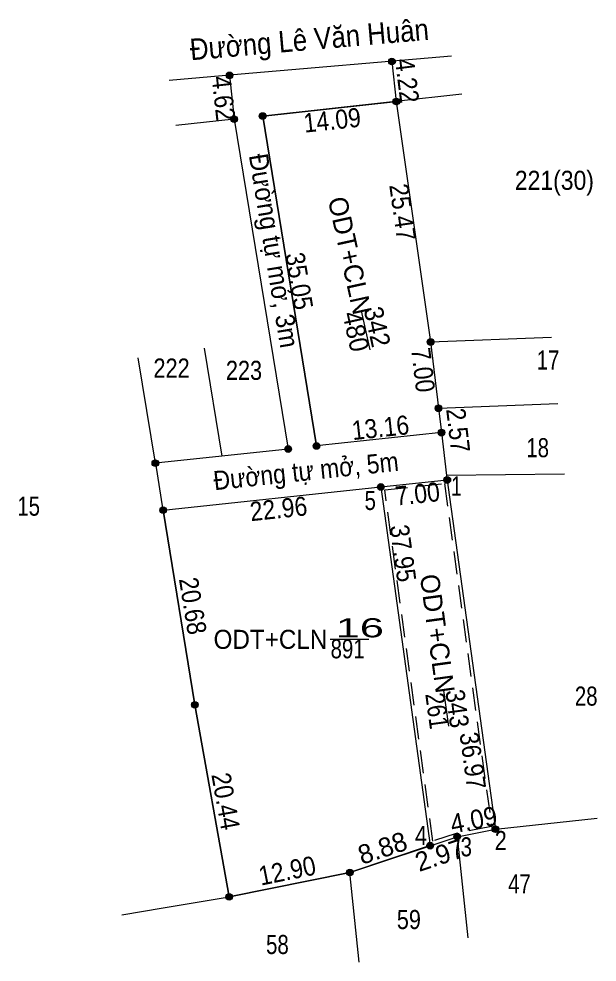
# Model space of a CAD drawing. Header units: metres. Extents: x 535626 to 536479, y 1836805 to 1837064.
# Drawn here: x 536239.1 to 536299.7, y 1836937.9 to 1837036.8 of the extents above; entities that cross this region are included whole.
import ezdxf
from ezdxf.enums import TextEntityAlignment as Align

# ---------------------------------------------------------------- set-up
doc = ezdxf.new("R2010")
doc.units = ezdxf.units.M
doc.header["$LTSCALE"] = 0.8
doc.linetypes.add('MEDIUM_DASHED', pattern=[4.5, 3, -1.5])
doc.layers.add('2', color=7, linetype='Continuous', lineweight=13)
doc.layers.add('22', color=7, linetype='Continuous', lineweight=13)

msp = doc.modelspace()

# ---------------------------------------------------------------- hatches: boundary and pattern name
at = {"layer": '2'}
for points in [[(536278.54, 1837032.34, 1), (536277.84, 1837032.34, 1)], [(536261.51, 1837030.88, 1), (536260.81, 1837030.88, 1)], [(536279, 1837028.14, 1), (536278.3, 1837028.14, 1)], [(536278.9, 1837028.14, 1), (536278.4, 1837028.14, 1)], [(536264.99, 1837026.62, 1), (536264.29, 1837026.62, 1)], [(536264.89, 1837026.62, 1), (536264.39, 1837026.62, 1)], [(536262.01, 1837026.29, 1), (536261.31, 1837026.29, 1)], [(536261.91, 1837026.29, 1), (536261.41, 1837026.29, 1)], [(536282.6, 1837002.93, 1), (536281.9, 1837002.93, 1)], [(536282.5, 1837002.93, 1), (536282, 1837002.93, 1)], [(536283.43, 1836995.98, 1), (536282.73, 1836995.98, 1)], [(536283.33, 1836995.98, 1), (536282.83, 1836995.98, 1)], [(536283.73, 1836993.43, 1), (536283.03, 1836993.43, 1)], [(536283.63, 1836993.43, 1), (536283.13, 1836993.43, 1)], [(536270.64, 1836992.03, 1), (536269.94, 1836992.03, 1)], [(536270.54, 1836992.03, 1), (536270.04, 1836992.03, 1)], [(536267.66, 1836991.71, 1), (536266.96, 1836991.71, 1)], [(536267.56, 1836991.71, 1), (536267.06, 1836991.71, 1)], [(536253.74, 1836990.23, 1), (536253.04, 1836990.23, 1)], [(536253.64, 1836990.23, 1), (536253.14, 1836990.23, 1)], [(536284.34, 1836988.47, 1), (536283.64, 1836988.47, 1)], [(536284.24, 1836988.47, 1), (536283.74, 1836988.47, 1)], [(536277.38, 1836987.73, 1), (536276.68, 1836987.73, 1)], [(536277.28, 1836987.73, 1), (536276.78, 1836987.73, 1)], [(536254.55, 1836985.3, 1), (536253.85, 1836985.3, 1)], [(536254.45, 1836985.3, 1), (536253.95, 1836985.3, 1)], [(536257.88, 1836964.89, 1), (536257.18, 1836964.89, 1)], [(536257.78, 1836964.89, 1), (536257.28, 1836964.89, 1)], [(536289.38, 1836951.85, 1), (536288.68, 1836951.85, 1)], [(536289.28, 1836951.85, 1), (536288.78, 1836951.85, 1)], [(536285.37, 1836951.07, 1), (536284.67, 1836951.07, 1)], [(536285.27, 1836951.07, 1), (536284.77, 1836951.07, 1)], [(536282.55, 1836950.13, 1), (536281.85, 1836950.13, 1)], [(536282.45, 1836950.13, 1), (536281.95, 1836950.13, 1)], [(536274.13, 1836947.32, 1), (536273.43, 1836947.32, 1)], [(536274.03, 1836947.32, 1), (536273.53, 1836947.32, 1)], [(536261.48, 1836944.77, 1), (536260.78, 1836944.77, 1)], [(536261.38, 1836944.77, 1), (536260.88, 1836944.77, 1)]]:
    msp.add_hatch(color=256, dxfattribs=at).paths.add_polyline_path(points)

# ---------------------------------------------------------------- linework, layer by layer
for p, q in [((536278.19, 1837032.34), (536278.65, 1837028.15)), ((536261.16, 1837030.88), (536261.66, 1837026.29)), ((536278.65, 1837028.14), (536282.25, 1837002.93)), ((536264.64, 1837026.62), (536270.29, 1836992.03)), ((536274.98, 1837006.19), (536275.88, 1837002.1)), ((536282.25, 1837002.93), (536294.91, 1837003.43)), ((536258.5, 1837002.29), (536260.35, 1836990.97)), ((536282.25, 1837002.93), (536283.08, 1836995.98)), ((536253.39, 1836990.23), (536251.59, 1837001.26)), ((536283.08, 1836995.98), (536295.57, 1836996.47)), ((536283.08, 1836995.98), (536283.38, 1836993.43)), ((536283.39, 1836993.43), (536283.92, 1836988.94)), ((536253.39, 1836990.23), (536254.19, 1836985.29)), ((536296.28, 1836989.06), (536283.92, 1836988.94)), ((536283.92, 1836988.94), (536289.03, 1836951.85)), ((536277.03, 1836987.73), (536282.2, 1836950.13)), ((536271.71, 1836971.76), (536275.78, 1836971.76)), ((536283.6, 1836966.38), (536284.11, 1836962.65)), ((536289.03, 1836951.85), (536299.7, 1836953.02)), ((536285.02, 1836951.07), (536289.03, 1836951.85)), ((536273.78, 1836947.32), (536285.02, 1836951.07)), ((536285.02, 1836951.07), (536286.14, 1836940.46)), ((536261.13, 1836944.77), (536273.78, 1836947.32)), ((536274.75, 1836937.92), (536273.78, 1836947.32)), ((536254.22, 1836943.6), (536261.13, 1836944.77)), ((536249.89, 1836942.87), (536254.22, 1836943.6))]:
    msp.add_line(p, q, dxfattribs=at)
for points in [[(536278.65, 1837028.14), (536282.25, 1837002.93), (536283.08, 1836995.98), (536283.38, 1836993.43), (536270.29, 1836992.03), (536264.64, 1837026.62)], [(536277.03, 1836987.73), (536282.2, 1836950.13), (536273.78, 1836947.32), (536261.13, 1836944.77), (536257.53, 1836964.89), (536254.2, 1836985.3)]]:
    msp.add_lwpolyline(points, close=True, dxfattribs=at)
at = {"layer": '2', "linetype": 'MEDIUM_DASHED'}
msp.add_lwpolyline([(536283.69, 1836988.09), (536288.64, 1836952.13), (536284.93, 1836951.41), (536282.49, 1836950.6), (536277.43, 1836987.42)], close=True, dxfattribs=at)
at = {"layer": '2'}
msp.add_lwpolyline([(536254.2, 1836985.3), (536257.53, 1836964.89), (536261.13, 1836944.77)], dxfattribs=at)
for centre, radius in [((536278.19, 1837032.34), 0.35), ((536261.16, 1837030.88), 0.35), ((536278.65, 1837028.14), 0.35), ((536278.65, 1837028.14), 0.25), ((536264.64, 1837026.62), 0.35), ((536264.64, 1837026.62), 0.25), ((536261.66, 1837026.29), 0.35), ((536261.66, 1837026.29), 0.25), ((536282.25, 1837002.93), 0.35), ((536282.25, 1837002.93), 0.25), ((536283.08, 1836995.98), 0.35), ((536283.08, 1836995.98), 0.25), ((536283.38, 1836993.43), 0.35), ((536283.38, 1836993.43), 0.25), ((536270.29, 1836992.03), 0.35), ((536270.29, 1836992.03), 0.25), ((536267.31, 1836991.71), 0.35), ((536267.31, 1836991.71), 0.25), ((536253.39, 1836990.23), 0.35), ((536253.39, 1836990.23), 0.25), ((536283.99, 1836988.47), 0.35), ((536283.99, 1836988.47), 0.25), ((536277.03, 1836987.73), 0.35), ((536277.03, 1836987.73), 0.25), ((536254.2, 1836985.3), 0.35), ((536254.2, 1836985.3), 0.25), ((536257.53, 1836964.89), 0.35), ((536257.53, 1836964.89), 0.25), ((536289.03, 1836951.85), 0.35), ((536289.03, 1836951.85), 0.25), ((536285.02, 1836951.07), 0.35), ((536285.02, 1836951.07), 0.25), ((536282.2, 1836950.13), 0.35), ((536282.2, 1836950.13), 0.25), ((536273.78, 1836947.32), 0.35), ((536273.78, 1836947.32), 0.25), ((536261.13, 1836944.77), 0.35), ((536261.13, 1836944.77), 0.25)]:
    msp.add_circle(centre, radius, dxfattribs=at)
at = {"layer": '22'}
for p, q in [((536285.52, 1837028.9), (536264.64, 1837026.62)), ((536261.66, 1837026.29), (536255.55, 1837025.62)), ((536261.66, 1837026.29), (536267.31, 1836991.71)), ((536283.38, 1836993.43), (536270.29, 1836992.03)), ((536267.31, 1836991.71), (536253.39, 1836990.23))]:
    msp.add_line(p, q, dxfattribs=at)
for points in [[(536284.43, 1837032.88), (536262.4, 1837030.99), (536254.85, 1837030.34)], [(536254.2, 1836985.3), (536277.03, 1836987.73), (536283.99, 1836988.47)]]:
    msp.add_lwpolyline(points, dxfattribs=at)

# ---------------------------------------------------------------- texts
at = {"layer": '2'}
for s, height, rotation, width, p in [('Đường Lê Văn Huân', 2.25, 4.933, 0.9, (536269.6233, 1837033.5363)), ('4.22', 2, 277.058, 0.9, (536278.7906, 1837030.2029)), ('4.62', 2, 276.217, 0.9, (536259.5451, 1837028.3683)), ('14.09', 2, 6.192, 0.9, (536272.0321, 1837025.1935)), ('Đường tự mở, 3m', 2, 279.277, 0.95, (536264.8415, 1837012.3462)), ('25.47', 2, 278.127, 0.9, (536278.3261, 1837016.3864)), ('35.05', 2, 279.277, 0.9, (536267.4982, 1837009.1612)), ('342', 2, 282.395, 0.95, (536275.6694, 1837004.3096)), ('480', 2, 282.395, 0.95, (536273.4405, 1837003.8246)), ('7.00', 2, 276.81, 0.9, (536280.4708, 1836999.8786)), ('13.16', 2, 6.105, 0.9, (536277.0887, 1836992.9596)), ('2.57', 2, 276.71, 0.9, (536284.1427, 1836993.5518)), ('Đường tự mở, 5m', 2, 6.076, 0.9, (536269.2842, 1836988.4161)), ('7.00', 2, 6.069, 0.9, (536280.9743, 1836986.0192)), ('22.96', 2, 6.076, 0.9, (536266.4092, 1836984.4582)), ('37.95', 2, 277.829, 0.9, (536278.3689, 1836980.6462)), ('20.68', 2, 279.266, 0.9, (536256.3385, 1836975.106)), ('343', 2, 277.77, 0.9, (536284.0515, 1836964.3602)), ('261', 2, 277.77, 0.85, (536281.934, 1836964.1352)), ('36.97', 2, 277.836, 0.9, (536285.68, 1836958.9013)), ('20.44', 2, 280.144, 0.9, (536259.7837, 1836954.6111)), ('4.09', 2, 11.007, 0.95, (536286.9541, 1836951.8637)), ('12.90', 2, 11.397, 0.9, (536267.4074, 1836946.5343))]:
    msp.add_text(s, height=height, rotation=rotation, dxfattribs=dict(at, width=width)).set_placement(p, align=Align.CENTER)
for s, width, p in [('221(30)', 0.9, (536295.22, 1837018.88)), ('17', 0.8, (536294.555, 1837000.04)), ('222', 0.85, (536255.09, 1836999.2)), ('223', 0.85, (536262.68, 1836998.96)), ('18', 0.8, (536293.465, 1836990.85)), ('15', 0.8, (536240.11, 1836984.72)), ('16', 1.7, (536274.82, 1836971.97)), ('891', 0.8, (536273.545, 1836969.77)), ('28', 0.8, (536298.555, 1836964.81)), ('47', 0.8, (536291.555, 1836945.12)), ('59', 0.85, (536279.965, 1836941.39)), ('58', 0.8, (536266.185, 1836938.77))]:
    msp.add_text(s, height=2, dxfattribs=dict(at, width=width)).set_placement(p, align=Align.CENTER)
for s, rotation, p in [('ODT+CLN', 282.395, (536272.8076, 1837011.7746)), ('8.88', 18.455, (536277.5184, 1836948.9371)), ('2.97', 18.435, (536283.5088, 1836948.1863))]:
    msp.add_text(s, height=2, rotation=rotation, dxfattribs=at).set_placement(p, align=Align.CENTER)
for s, width, p in [(' 1', 0.75, (536285.5, 1836986.83)), (' 5', 0.8, (536276.51, 1836985.32)), ('ODT+CLN', 0.95, (536271.42, 1836970.76)), (' 4', 0.85, (536281.87, 1836950.2)), (' 2', 0.85, (536290.23, 1836949.67)), (' 3', 0.8, (536286.58, 1836949.01))]:
    msp.add_text(s, height=2, dxfattribs=dict(at, width=width)).set_placement(p, align=Align.RIGHT)
msp.add_text('ODT+CLN', height=2, rotation=277.77, dxfattribs=at).set_placement((536282.8074, 1836966.0104), align=Align.RIGHT)

doc.saveas('drawing.dxf')
